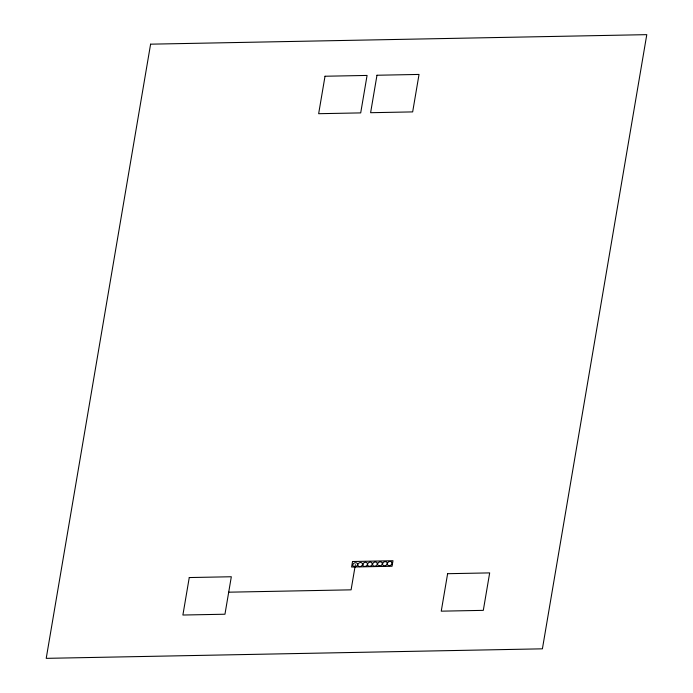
<?xml version="1.0" encoding="UTF-8"?>
<svg xmlns="http://www.w3.org/2000/svg" width="693" height="693" viewBox="0 0 693 693"><rect width="100%" height="100%" fill="white"/><g stroke="black" fill="none" stroke-linecap="round" stroke-linejoin="round"><path stroke-width="1.04" d="M355.379 564.63L351.091 589.838L228.699 592.186M362.777 564.578L362.872 564.119M382.553 563.92L382.649 563.47M357.519 564.171L357.501 564.7A2.434 1.966 -26.7 0 1 355.448 566.727L354.244 566.753A2.434 1.966 -26.7 0 1 352.867 564.786L353.032 564.249A2.434 1.966 -26.7 0 1 355.535 562.681A2.434 1.966 -26.7 0 1 357.519 564.171M362.777 564.414L362.768 564.951A2.434 1.966 -26.7 0 0 364.743 566.441A2.434 1.966 -26.7 0 0 367.247 564.864L367.429 563.79A2.434 1.966 -26.7 0 0 365.454 562.309A2.434 1.966 -26.7 0 0 362.95 563.877L362.777 564.414M372.236 563.626L372.219 564.154A2.434 1.966 -26.7 0 1 369.551 566.268A2.434 1.966 -26.7 0 1 367.585 564.241L367.749 563.712A2.434 1.966 -26.7 0 1 370.253 562.136A2.434 1.966 -26.7 0 1 372.236 563.626M377.295 563.513L377.278 564.05A2.434 1.966 -26.7 0 1 374.61 566.155A2.434 1.966 -26.7 0 1 372.643 564.137L372.817 563.6A2.434 1.966 -26.7 0 1 375.311 562.023A2.434 1.966 -26.7 0 1 377.295 563.513M382.553 563.764L382.545 564.293A2.434 1.966 -26.7 0 0 384.528 565.783A2.434 1.966 -26.7 0 0 387.023 564.206L387.205 563.14A2.434 1.966 -26.7 0 0 385.23 561.651A2.434 1.966 -26.7 0 0 382.727 563.227L382.553 563.764M392.013 562.967L391.995 563.504A2.434 1.966 -26.7 0 1 389.327 565.609A2.434 1.966 -26.7 0 1 387.361 563.591L387.526 563.054A2.434 1.966 -26.7 0 1 390.029 561.477A2.434 1.966 -26.7 0 1 392.013 562.967M150.598 44.17L46.214 658.35L542.402 648.83L646.786 34.65L150.598 44.17M189.258 577.555L182.891 615.029L224.956 614.223L231.323 576.749L189.258 577.555M325.017 76.239L318.65 113.704L360.706 112.898L367.073 75.433L325.017 76.239M376.975 75.242L370.608 112.708L412.664 111.902L419.031 74.437L376.975 75.242M352.529 561.512L351.594 567.03L392.047 566.259L392.983 560.732L352.529 561.512M447.617 573.7L441.25 611.165L483.307 610.36L489.674 572.894L447.617 573.7M379.599 565.973A2.434 1.966 -26.7 0 0 382.129 562.837A2.434 1.966 -26.7 0 0 378.118 562.915A2.434 1.966 -26.7 0 0 379.599 565.973M359.823 566.623A2.434 1.966 -26.7 0 0 362.352 563.487A2.434 1.966 -26.7 0 0 358.342 563.565A2.434 1.966 -26.7 0 0 359.823 566.623"/></g></svg>
